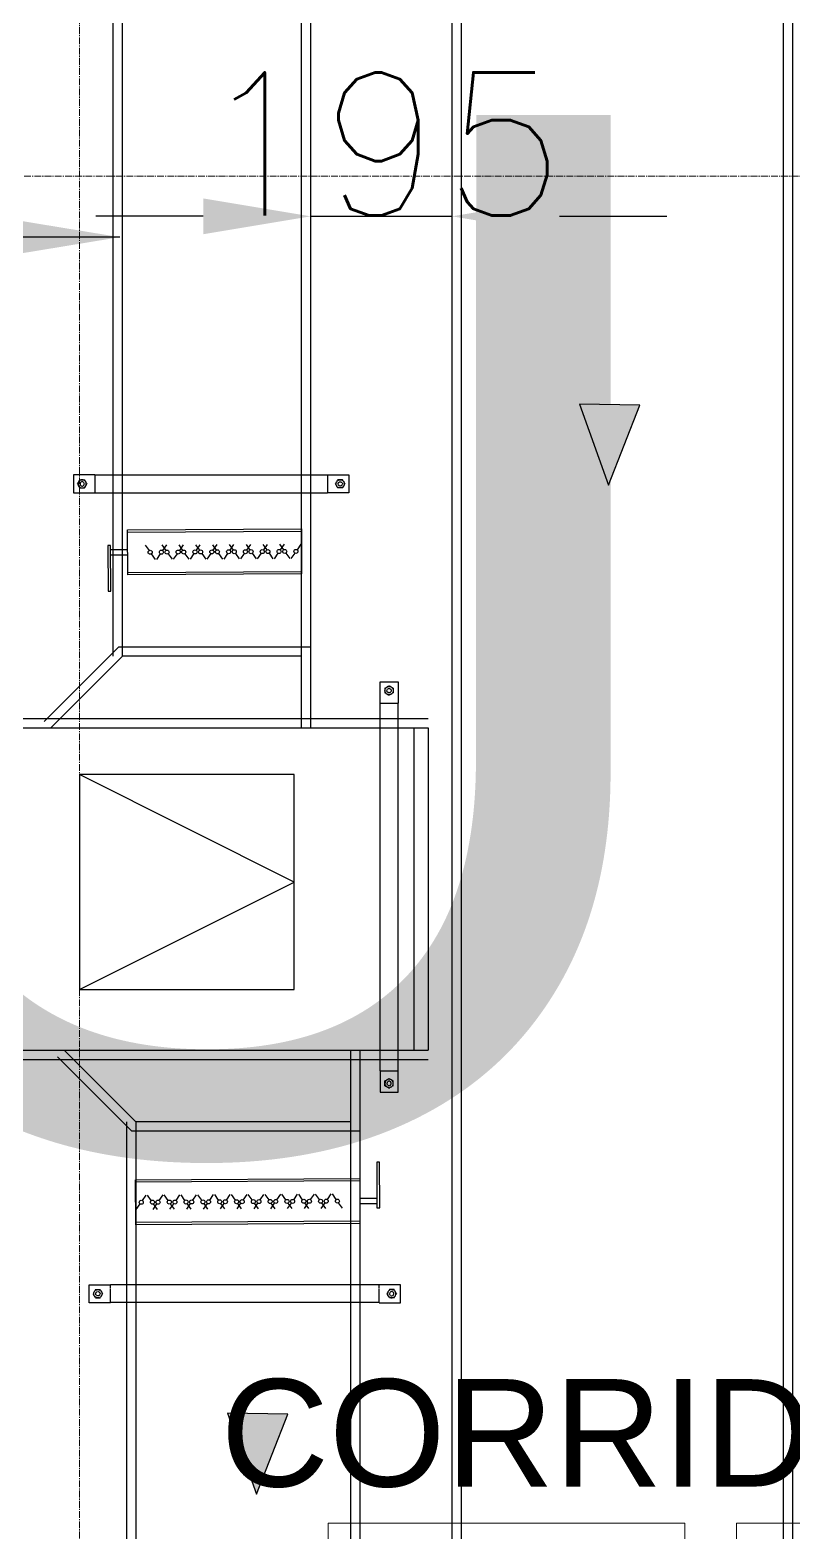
# Model space of a CAD drawing. Header units: millimetres. Extents: x -9226 to 166212, y -13 to 97274.
# Drawn here: x 37881 to 38946, y 55882 to 57979 of the extents above; entities that cross this region are included whole.
import ezdxf
from ezdxf.enums import TextEntityAlignment as Align

# ---------------------------------------------------------------- set-up
doc = ezdxf.new("R2010")
doc.units = ezdxf.units.MM
doc.linetypes.add('23491-A-XR-GRID$0$23288-XR-Unit GRIDS$0$CENTER2', pattern=[28.575, 19.05, -3.175, 3.175, -3.175])
doc.linetypes.add('HIDDEN', pattern=[9.525, 6.35, -3.175])
doc.layers.get('0').update_dxf_attribs({"color": 8})
doc.layers.get('Defpoints').update_dxf_attribs({"color": 8})
for name, color, linetype in [('-EAD', 30, 'Continuous'), ('1.INS', 8, 'Continuous'), ('1.support 2', 7, 'Continuous'), ('23491-XR-AR-2ND FLOOR PLAN$0$23491-XR-AR-2ND FLOOR PLAN$0$23491-XR-AR-TYP-FLOOR$0$A-ELC-DP', 8, 'Continuous'), ('23491-XR-AR-2ND FLOOR PLAN$0$23491-XR-AR-2ND FLOOR PLAN$0$23491-XR-AR-TYP-FLOOR$0$A-ELC-DP @ 2000', 8, 'Continuous'), ('EAD', 30, 'Continuous'), ('ETA-AC-SUPPORT', 25, 'Continuous'), ('FAD', 3, 'Continuous'), ('IZ-AC-VCD', 4, 'Continuous'), ('VCD SHE', 7, 'Continuous')]:
    doc.layers.add(name, color=color, linetype=linetype)
for name, color, linetype, lineweight in [('1.XREF', 8, 'Continuous', 9), ('23491-A-XR-GRID$0$G-ANNO-GRID', 8, '23491-A-XR-GRID$0$23288-XR-Unit GRIDS$0$CENTER2', 0), ('23491-XR-AR-2ND FLOOR PLAN$0$23491-XR-AR-2ND FLOOR PLAN$0$23491-XR-AR-TYP-FLOOR$0$A-Glaz-Sill', 8, 'Continuous', 5), ('23491-XR-AR-2ND FLOOR PLAN$0$A-FLOR-IDEN', 8, 'Continuous', 9), ('23491-XR-AR-2ND FLOOR PLAN$0$A-FLOR-IDEN @ 10', 8, 'Continuous', 9), ('23491-XR-AR-2ND FLOOR PLAN$0$A-FLOR-IDEN @ 100', 8, 'Continuous', 9), ('23491-XR-AR-2ND FLOOR PLAN$0$A-FLOR-IDEN @ 5', 8, 'Continuous', 9), ('23491-XR-AR-2ND FLOOR PLAN$0$A-FLOR-IDEN @ 8', 8, 'Continuous', 9), ('A-ANNO-DIMS', 8, 'Continuous', 9)]:
    doc.layers.add(name, color=color, linetype=linetype, lineweight=lineweight)
doc.styles.add('23491-XR-AR-2ND FLOOR PLAN$0$23491-XR-AR-2ND FLOOR PLAN$0$23491-XR-AR-TYP-FLOOR$0$SDC-TEXT-ARB', font='sdc-arb.shx')
doc.styles.add('23491-XR-AR-2ND FLOOR PLAN$0$SDC-TEXT_4_2', font='arial.ttf')
doc.styles.add('ROMANS', font='isocp.shx', dxfattribs={"width": 0.8})
doc.styles.get("Standard").update_dxf_attribs({"font": 'romans.shx', "height": 200})
doc.dimstyles.new('ISO-25', dxfattribs={"dimtxt": 200, "dimasz": 150, "dimexe": 1.25, "dimexo": 0.625, "dimgap": 1, "dimtad": 1, "dimtoh": 1, "dimdec": 0, "dimrnd": 5, "dimtxsty": 'Standard', "dimcen": 2.5, "dimclrd": 256, "dimclre": 256, "dimclrt": 7, "dimadec": 0, "dimazin": 0, "dimtfac": 1, "dimtdec": 0, "dimtix": 1, "dimtmove": 2, "dimatfit": 3, "dimfxl": 1, "dimarcsym": 1})
doc.dimstyles.new('JSE', dxfattribs={"dimtxt": 50, "dimasz": 150, "dimexe": 0.18, "dimexo": 0.0625, "dimgap": 50, "dimtad": 0, "dimdec": 0, "dimrnd": 5, "dimzin": 0, "dimdsep": 46, "dimtxsty": 'ROMANS', "dimcen": 0.09, "dimclrd": 7, "dimclre": 7, "dimclrt": 7, "dimadec": 0, "dimazin": 0, "dimtfac": 1, "dimtdec": 0, "dimtofl": 0, "dimtmove": 0, "dimatfit": 3, "dimfxl": 1, "dimtolj": 1, "dimtzin": 0, "dimarcsym": 1})

# ---------------------------------------------------------------- blocks, each defined once
blk = doc.blocks.new('*U507')
at = {"color": 8, "linetype": 'ByBlock'}
for points in [[(1.3, 0), (-7, 0), (-7, 4.5), (1.3, 4.5)], [(2.5, 0), (7, 0), (7, 4.5), (2.5, 4.5)]]:
    blk.add_lwpolyline(points, close=True, dxfattribs=at)
at = {"color": 8, "linetype": 'ByBlock', "style": '23491-XR-AR-2ND FLOOR PLAN$0$SDC-TEXT_4_2'}
for tag, p in [('ROOM-NAME-2', (0, 9.95)), ('ROOM-NAME-1', (0, 6.6)), ('ROOM-NO.', (-2.85, 2.2)), ('ROOM-FINISH', (4.75, 2.2))]:
    blk.add_attdef(tag, text='', height=2.5, dxfattribs=at).set_placement(p, align=Align.MIDDLE_CENTER)
blk = doc.blocks.new('*U813')
at = {"layer": '23491-XR-AR-2ND FLOOR PLAN$0$A-FLOR-IDEN @ 10', "color": 8}
ref = blk.add_blockref('*U507', (38717.4, 55624.9), dxfattribs=dict(at, xscale=5.999999999999999, yscale=5.999999999999999, zscale=5.999999999999999))
ref.add_attrib('ROOM-NO.', 'T161', dxfattribs={"layer": '0', "color": 0, "linetype": 'ByBlock', "height": 15, "style": '23491-XR-AR-2ND FLOOR PLAN$0$SDC-TEXT_4_2'}).set_placement((38700.3, 55638.1), align=Align.MIDDLE_CENTER)
ref.add_attrib('ROOM-FINISH', '00', dxfattribs={"layer": '0', "color": 0, "linetype": 'ByBlock', "height": 15, "style": '23491-XR-AR-2ND FLOOR PLAN$0$SDC-TEXT_4_2'}).set_placement((38745.9, 55638.1), align=Align.MIDDLE_CENTER)
ref.add_attrib('ROOM-NAME-1', 'CORRIDOR', dxfattribs={"layer": '0', "color": 0, "linetype": 'ByBlock', "height": 15, "style": '23491-XR-AR-2ND FLOOR PLAN$0$SDC-TEXT_4_2'}).set_placement((38717.4, 55664.5), align=Align.MIDDLE_CENTER)
at = {"layer": '23491-XR-AR-2ND FLOOR PLAN$0$A-FLOR-IDEN @ 100', "color": 8}
ref = blk.add_blockref('*U507', (38717.4, 55624.9), dxfattribs=dict(at, xscale=60, yscale=60, zscale=60))
ref.add_attrib('ROOM-NO.', 'T161', dxfattribs={"layer": '0', "color": 0, "linetype": 'ByBlock', "height": 150, "style": '23491-XR-AR-2ND FLOOR PLAN$0$SDC-TEXT_4_2'}).set_placement((38546.4, 55756.9), align=Align.MIDDLE_CENTER)
ref.add_attrib('ROOM-FINISH', '00', dxfattribs={"layer": '0', "color": 0, "linetype": 'ByBlock', "height": 150, "style": '23491-XR-AR-2ND FLOOR PLAN$0$SDC-TEXT_4_2'}).set_placement((39002.4, 55756.9), align=Align.MIDDLE_CENTER)
ref.add_attrib('ROOM-NAME-1', 'CORRIDOR', dxfattribs={"layer": '0', "color": 0, "linetype": 'ByBlock', "height": 150, "style": '23491-XR-AR-2ND FLOOR PLAN$0$SDC-TEXT_4_2'}).set_placement((38717.4, 56020.9), align=Align.MIDDLE_CENTER)
at = {"layer": '23491-XR-AR-2ND FLOOR PLAN$0$A-FLOR-IDEN @ 5', "color": 8}
ref = blk.add_blockref('*U507', (38717.4, 55624.9), dxfattribs=dict(at, xscale=3, yscale=3, zscale=3))
ref.add_attrib('ROOM-NO.', 'T161', dxfattribs={"layer": '0', "color": 0, "linetype": 'ByBlock', "height": 7.5, "style": '23491-XR-AR-2ND FLOOR PLAN$0$SDC-TEXT_4_2'}).set_placement((38708.9, 55631.5), align=Align.MIDDLE_CENTER)
ref.add_attrib('ROOM-FINISH', '00', dxfattribs={"layer": '0', "color": 0, "linetype": 'ByBlock', "height": 7.5, "style": '23491-XR-AR-2ND FLOOR PLAN$0$SDC-TEXT_4_2'}).set_placement((38731.7, 55631.5), align=Align.MIDDLE_CENTER)
ref.add_attrib('ROOM-NAME-1', 'CORRIDOR', dxfattribs={"layer": '0', "color": 0, "linetype": 'ByBlock', "height": 7.5, "style": '23491-XR-AR-2ND FLOOR PLAN$0$SDC-TEXT_4_2'}).set_placement((38717.4, 55644.7), align=Align.MIDDLE_CENTER)
at = {"layer": '23491-XR-AR-2ND FLOOR PLAN$0$A-FLOR-IDEN @ 8', "color": 8}
ref = blk.add_blockref('*U507', (38717.4, 55624.9), dxfattribs=dict(at, xscale=4.8, yscale=4.8, zscale=4.8))
ref.add_attrib('ROOM-NO.', 'T161', dxfattribs={"layer": '0', "color": 0, "linetype": 'ByBlock', "height": 12, "style": '23491-XR-AR-2ND FLOOR PLAN$0$SDC-TEXT_4_2'}).set_placement((38703.7, 55635.4), align=Align.MIDDLE_CENTER)
ref.add_attrib('ROOM-FINISH', '00', dxfattribs={"layer": '0', "color": 0, "linetype": 'ByBlock', "height": 12, "style": '23491-XR-AR-2ND FLOOR PLAN$0$SDC-TEXT_4_2'}).set_placement((38740.2, 55635.4), align=Align.MIDDLE_CENTER)
ref.add_attrib('ROOM-NAME-1', 'CORRIDOR', dxfattribs={"layer": '0', "color": 0, "linetype": 'ByBlock', "height": 12, "style": '23491-XR-AR-2ND FLOOR PLAN$0$SDC-TEXT_4_2'}).set_placement((38717.4, 55656.5), align=Align.MIDDLE_CENTER)
blk = doc.blocks.new('*U723')
at = {"layer": '23491-XR-AR-2ND FLOOR PLAN$0$23491-XR-AR-2ND FLOOR PLAN$0$23491-XR-AR-TYP-FLOOR$0$A-ELC-DP @ 2000', "color": 8, "lineweight": 25, "insert": (129.2, 99.7), "char_height": 1442.988, "attachment_point": 1, "style": '23491-XR-AR-2ND FLOOR PLAN$0$23491-XR-AR-2ND FLOOR PLAN$0$23491-XR-AR-TYP-FLOOR$0$SDC-TEXT-ARB'}
blk.add_mtext_dynamic_manual_height_columns('{\\fArial|b0|i0|c0|p34;ONU}', width=1442.988, gutter_width=7214.9, heights=[0], dxfattribs=at)
blk = doc.blocks.new('23491-XR-AR-2ND FLOOR PLAN$0$23491-XR-AR-2ND FLOOR PLAN$0$23491-XR-AR-TYP-FLOOR$0$A$C81039be2')
at = {"layer": '23491-XR-AR-2ND FLOOR PLAN$0$23491-XR-AR-2ND FLOOR PLAN$0$23491-XR-AR-TYP-FLOOR$0$A-ELC-DP'}
blk.add_blockref('*U723', (0, 0), dxfattribs=at)
blk = doc.blocks.new('23491-XR-AR-2ND FLOOR PLAN')
at = {"layer": '23491-XR-AR-2ND FLOOR PLAN$0$23491-XR-AR-2ND FLOOR PLAN$0$23491-XR-AR-TYP-FLOOR$0$A-Glaz-Sill', "color": 8, "lineweight": 25, "xscale": -1, "rotation": 359.9773642804463}
blk.add_blockref('23491-XR-AR-2ND FLOOR PLAN$0$23491-XR-AR-2ND FLOOR PLAN$0$23491-XR-AR-TYP-FLOOR$0$A$C81039be2', (42000, 57759.8, 0), dxfattribs=at)
at = {"layer": '23491-XR-AR-2ND FLOOR PLAN$0$A-FLOR-IDEN'}
blk.add_blockref('*U813', (0, 0), dxfattribs=at)
blk = doc.blocks.new('23491-A-XR-GRID')
at = {"layer": '23491-A-XR-GRID$0$G-ANNO-GRID', "color": 8, "ltscale": 0.5}
for p, q in [((37950, 96273.8), (37950, 35003.6)), ((-8075.9, 57775.3, 0), (56827.8, 57775.3, 0))]:
    blk.add_line(p, q, dxfattribs=at)
blk = doc.blocks.new('XREF')
at = {"layer": 'A-ANNO-DIMS', "color": 8}
blk.add_blockref('23491-XR-AR-2ND FLOOR PLAN', (0, 0), dxfattribs=at)
blk.add_blockref('23491-A-XR-GRID', (0, 0))
blk = doc.blocks.new('*U546')
at = {"layer": 'IZ-AC-VCD', "color": 5, "extrusion": (0, 0, -1)}
for p, q in [((41.5, 567.5), (41.5, 516.7)), ((58.5, 516.7), (58.5, 567.5))]:
    blk.add_line(p, q, dxfattribs=at)
at = {"layer": 'IZ-AC-VCD', "color": 5}
for p, q in [((-10, 516.7), (-10, 0)), ((110, 516.7), (110, 0))]:
    blk.add_line(p, q, dxfattribs=at)
for points in [[(29.2, 575.9), (165.1, 575.9), (165.1, 567.5), (29.2, 567.5)], [(-16.7, 0), (116.7, 0), (116.7, 516.7), (-16.7, 516.7)]]:
    blk.add_lwpolyline(points, close=True, dxfattribs=at)
at = {"layer": 'IZ-AC-VCD', "color": 7, "extrusion": (0, 0, -1)}
for points in [[(-28.6, 464.9), (-45.1, 453.4)], [(-54.9, 446.6), (-71.4, 435.1)], [(-28.6, 414.9), (-45.1, 403.4)], [(-28.6, 401.8), (-45.1, 413.2)], [(-54.9, 420.1), (-71.4, 431.5)], [(-28.6, 364.9), (-45.1, 353.4)], [(-28.6, 351.8), (-45.1, 363.2)], [(-54.9, 396.6), (-71.4, 385.1)], [(-54.9, 370.1), (-71.4, 381.5)], [(-28.6, 314.9), (-45.1, 303.4)], [(-28.6, 301.8), (-45.1, 313.2)], [(-54.9, 346.6), (-71.4, 335.1)], [(-54.9, 320.1), (-71.4, 331.5)], [(-54.9, 296.6), (-71.4, 285.1)], [(-54.9, 270.1), (-71.4, 281.5)], [(-28.6, 264.9), (-45.1, 253.4)], [(-28.6, 251.8), (-45.1, 263.2)], [(-54.9, 246.6), (-71.4, 235.1)], [(-54.9, 220.1), (-71.4, 231.5)], [(-28.6, 214.9), (-45.1, 203.4)], [(-28.6, 201.8), (-45.1, 213.2)], [(-54.9, 196.6), (-71.4, 185.1)], [(-54.9, 170.1), (-71.4, 181.5)], [(-28.6, 164.9), (-45.1, 153.4)], [(-28.6, 151.8), (-45.1, 163.2)], [(-54.9, 146.6), (-71.4, 135.1)], [(-28.6, 114.9), (-45.1, 103.4)], [(-28.6, 101.8), (-45.1, 113.2)], [(-54.9, 120.1), (-71.4, 131.5)], [(-54.9, 96.6), (-71.4, 85.1)], [(-28.6, 64.9), (-45.1, 53.4)], [(-28.6, 51.8), (-45.1, 63.2)], [(-54.9, 70.1), (-71.4, 81.5)], [(-54.9, 46.6), (-71.4, 35.1)], [(-28.6, 1.8), (-45.1, 13.2)], [(-54.9, 20.1), (-71.4, 31.5)]]:
    blk.add_lwpolyline(points, dxfattribs=at)
for centre in [(-50, 450), (-50, 416.7), (-50, 400), (-50, 366.7), (-50, 350), (-50, 316.7), (-50, 300), (-50, 266.7), (-50, 250), (-50, 216.7), (-50, 200), (-50, 166.7), (-50, 150), (-50, 116.7), (-50, 100), (-50, 66.7), (-50, 50), (-50, 16.7)]:
    blk.add_circle(centre, 6, dxfattribs=at)
blk = doc.blocks.new('*U313')
at = {"layer": 'IZ-AC-VCD', "color": 5, "extrusion": (0, 0, -1)}
for p, q in [((41.5, 717.5), (41.5, 666.7)), ((58.5, 666.7), (58.5, 717.5))]:
    blk.add_line(p, q, dxfattribs=at)
at = {"layer": 'IZ-AC-VCD', "color": 5}
for p, q in [((-10, 666.7), (-10, 0)), ((110, 666.7), (110, 0))]:
    blk.add_line(p, q, dxfattribs=at)
for points in [[(29.2, 725.9), (165.1, 725.9), (165.1, 717.5), (29.2, 717.5)], [(-16.7, 0), (116.7, 0), (116.7, 666.7), (-16.7, 666.7)]]:
    blk.add_lwpolyline(points, close=True, dxfattribs=at)
at = {"layer": 'IZ-AC-VCD', "color": 7, "extrusion": (0, 0, -1)}
for points in [[(-28.6, 614.9), (-45.1, 603.4)], [(-54.9, 596.6), (-71.4, 585.1)], [(-54.9, 570.1), (-71.4, 581.5)], [(-28.6, 564.9), (-45.1, 553.4)], [(-28.6, 551.8), (-45.1, 563.2)], [(-54.9, 546.6), (-71.4, 535.1)], [(-28.6, 514.9), (-45.1, 503.4)], [(-28.6, 501.8), (-45.1, 513.2)], [(-54.9, 520.1), (-71.4, 531.5)], [(-54.9, 496.6), (-71.4, 485.1)], [(-28.6, 464.9), (-45.1, 453.4)], [(-28.6, 451.8), (-45.1, 463.2)], [(-54.9, 470.1), (-71.4, 481.5)], [(-54.9, 446.6), (-71.4, 435.1)], [(-28.6, 414.9), (-45.1, 403.4)], [(-28.6, 401.8), (-45.1, 413.2)], [(-54.9, 420.1), (-71.4, 431.5)], [(-28.6, 364.9), (-45.1, 353.4)], [(-28.6, 351.8), (-45.1, 363.2)], [(-54.9, 396.6), (-71.4, 385.1)], [(-54.9, 370.1), (-71.4, 381.5)], [(-28.6, 314.9), (-45.1, 303.4)], [(-28.6, 301.8), (-45.1, 313.2)], [(-54.9, 346.6), (-71.4, 335.1)], [(-54.9, 320.1), (-71.4, 331.5)], [(-54.9, 296.6), (-71.4, 285.1)], [(-54.9, 270.1), (-71.4, 281.5)], [(-28.6, 264.9), (-45.1, 253.4)], [(-28.6, 251.8), (-45.1, 263.2)], [(-54.9, 246.6), (-71.4, 235.1)], [(-54.9, 220.1), (-71.4, 231.5)], [(-28.6, 214.9), (-45.1, 203.4)], [(-28.6, 201.8), (-45.1, 213.2)], [(-54.9, 196.6), (-71.4, 185.1)], [(-54.9, 170.1), (-71.4, 181.5)], [(-28.6, 164.9), (-45.1, 153.4)], [(-28.6, 151.8), (-45.1, 163.2)], [(-54.9, 146.6), (-71.4, 135.1)], [(-28.6, 114.9), (-45.1, 103.4)], [(-28.6, 101.8), (-45.1, 113.2)], [(-54.9, 120.1), (-71.4, 131.5)], [(-54.9, 96.6), (-71.4, 85.1)], [(-28.6, 64.9), (-45.1, 53.4)], [(-28.6, 51.8), (-45.1, 63.2)], [(-54.9, 70.1), (-71.4, 81.5)], [(-54.9, 46.6), (-71.4, 35.1)], [(-28.6, 1.8), (-45.1, 13.2)], [(-54.9, 20.1), (-71.4, 31.5)]]:
    blk.add_lwpolyline(points, dxfattribs=at)
for centre in [(-50, 600), (-50, 566.7), (-50, 550), (-50, 516.7), (-50, 500), (-50, 466.7), (-50, 450), (-50, 416.7), (-50, 400), (-50, 366.7), (-50, 350), (-50, 316.7), (-50, 300), (-50, 266.7), (-50, 250), (-50, 216.7), (-50, 200), (-50, 166.7), (-50, 150), (-50, 116.7), (-50, 100), (-50, 66.7), (-50, 50), (-50, 16.7)]:
    blk.add_circle(centre, 6, dxfattribs=at)
blk = doc.blocks.new('HVAC-VOL-SPD-S01-M-01-0400 R-01$0$HVAC-VOL-SPD-S01-M-01-0400 R-01$0$A$C2F9C6816')
blk.add_hatch(color=256).paths.add_polyline_path([(-198.8, -78.6), (-398.8, -153.6), (-198.8, -228.6)])
for p, q in [((-198.8, -78.6), (-398.8, -153.6)), ((-198.8, -228.6), (-198.8, -78.6)), ((-398.8, -153.6), (-198.8, -228.6))]:
    blk.add_line(p, q)
blk = doc.blocks.new('t')
at = {"layer": 'ETA-AC-SUPPORT', "color": 7, "linetype": 'HIDDEN', "ltscale": 0.3, "extrusion": (2.40653e-07, 5.25136e-08, 1)}
for p, q in [((4429.3, -9484.4, 0), (4379.3, -9484.4, 0)), ((4392.9, -9513, 0), (4404.3, -9506.4, 0)), ((4392.9, -9526.2, 0), (4392.9, -9513, 0)), ((4392.9, -9526.2, 0), (4404.3, -9532.9, 0)), ((4415.8, -9513, 0), (4404.3, -9506.4, 0)), ((4415.8, -9526.2, 0), (4404.3, -9532.9, 0)), ((4415.8, -9526.2, 0), (4415.8, -9513, 0))]:
    blk.add_line(p, q, dxfattribs=at)
at = {"layer": 'ETA-AC-SUPPORT', "color": 7, "linetype": 'Continuous', "ltscale": 0.3, "extrusion": (2.40653e-07, 5.25136e-08, 1), "elevation": 0}
blk.add_lwpolyline([(4429.3, -9484.4), (4429.3, -9543.9), (4379.3, -9543.9), (4379.3, -9484.4)], dxfattribs=at)
at = {"layer": 'ETA-AC-SUPPORT', "color": 7, "linetype": 'HIDDEN', "ltscale": 0.3, "extrusion": (2.40653e-07, 5.25136e-08, 1)}
for radius in [11.5, 6]:
    blk.add_circle((4404.3, -9519.6, 0), radius, dxfattribs=at)
blk = doc.blocks.new('*U555')
at = {"layer": 'ETA-AC-SUPPORT', "color": 7, "linetype": 'Continuous', "ltscale": 0.3, "extrusion": (2.40653e-07, 5.25136e-08, 1)}
for p, q in [((4404.3, -9189.6, 0), (4404.3, -9514.1, 0)), ((4429.3, -9189.6, 0), (4429.3, -9514.1, 0))]:
    blk.add_line(p, q, dxfattribs=at)
at = {"color": 7, "linetype": 'Continuous', "xscale": -0.5, "yscale": 0.5, "zscale": 0.5, "rotation": 180}
blk.add_blockref('t', (2214.7, -13931.8, 0), dxfattribs=at)
at = {"color": 7, "linetype": 'Continuous', "xscale": 0.5, "yscale": 0.5, "zscale": 0.5}
blk.add_blockref('t', (2214.7, -4771.9, 0), dxfattribs=at)
blk = doc.blocks.new('*U552')
at = {"layer": 'ETA-AC-SUPPORT', "color": 7, "linetype": 'Continuous', "ltscale": 0.3, "extrusion": (2.40653e-07, 5.25136e-08, 1)}
for p, q in [((4404.3, -9139.7, 0), (4404.3, -9514.1, 0)), ((4429.3, -9139.7, 0), (4429.3, -9514.1, 0))]:
    blk.add_line(p, q, dxfattribs=at)
at = {"color": 7, "linetype": 'Continuous', "xscale": -0.5, "yscale": 0.5, "zscale": 0.5, "rotation": 180}
blk.add_blockref('t', (2214.7, -13881.9, 0), dxfattribs=at)
at = {"color": 7, "linetype": 'Continuous', "xscale": 0.5, "yscale": 0.5, "zscale": 0.5}
blk.add_blockref('t', (2214.7, -4771.9, 0), dxfattribs=at)
blk = doc.blocks.new('*U556')
at = {"layer": 'ETA-AC-SUPPORT', "color": 7, "linetype": 'Continuous', "ltscale": 0.3, "extrusion": (2.40653e-07, 5.25136e-08, 1)}
for p, q in [((4404.3, -9001.8, 0), (4404.3, -9514.1, 0)), ((4429.3, -9001.8, 0), (4429.3, -9514.1, 0))]:
    blk.add_line(p, q, dxfattribs=at)
at = {"color": 7, "linetype": 'Continuous', "xscale": -0.5, "yscale": 0.5, "zscale": 0.5, "rotation": 180}
blk.add_blockref('t', (2214.7, -13744, 0), dxfattribs=at)
at = {"color": 7, "linetype": 'Continuous', "xscale": 0.5, "yscale": 0.5, "zscale": 0.5}
blk.add_blockref('t', (2214.7, -4771.9, 0), dxfattribs=at)
blk = doc.blocks.new('AD-01')
at = {"layer": 'VCD SHE'}
blk.add_lwpolyline([(62669, 57326.1), (62819, 57326.1), (62819, 57476.1), (62669, 57476.1)], close=True, dxfattribs=at)
blk.add_lwpolyline([(62669, 57476.1), (62744, 57326.1), (62819, 57476.1)], dxfattribs=at)
blk = doc.blocks.new('*D358')
at = {"layer": 'Defpoints', "color": 0, "transparency": 16777216}
for p in [(38470.2, 57719.3), (38272.9, 57679.4), (38470.2, 57679.4, 0.1)]:
    blk.add_point(p, dxfattribs=at)
at = {"layer": 'VCD SHE', "lineweight": -2, "transparency": 16777216}
for p, q in [((38122.9, 57719.3), (37972.9, 57719.3)), ((38272.9, 57680), (38272.9, 57720.5)), ((38272.9, 57719.3), (38470.2, 57719.3)), ((38470.2, 57680), (38470.2, 57720.5)), ((38620.2, 57719.3), (38770.2, 57719.3))]:
    blk.add_line(p, q, dxfattribs=at)
at = {"layer": 'VCD SHE', "transparency": 16777216}
for points in [[(38122.9, 57744.3), (38122.9, 57694.3), (38272.9, 57719.3)], [(38620.2, 57744.3), (38620.2, 57694.3), (38470.2, 57719.3)]]:
    blk.add_solid(points, dxfattribs=at)
at = {"layer": 'VCD SHE', "color": 7, "transparency": 16777216, "insert": (38371.5, 57820.3), "char_height": 200, "attachment_point": 5}
blk.add_mtext('195', dxfattribs=at)

msp = doc.modelspace()

# ---------------------------------------------------------------- block references
at = {"layer": '1.XREF'}
msp.add_blockref('XREF', (0, 0), dxfattribs=at)

# ---------------------------------------------------------------- next in the draw order: linework, layer by layer
at = {"layer": '1.INS'}
for points, elevation in [([(38470.2, 55283), (38470.2, 61583.2)], 0.1), ([(38946.2, 55282.9), (38946.2, 61583)], 0.3)]:
    msp.add_lwpolyline(points, dxfattribs=dict(at, elevation=elevation))
for points in [[(37996.9, 57105), (37996.9, 59182)], [(38272.9, 57005), (38272.9, 59182)], [(38272.9, 57005), (38272.9, 57118), (38004.5, 57118), (37900.7, 57014.2)], [(37500, 57018), (38436.7, 57018)], [(38341.6, 56555), (38341.6, 56442), (38023.2, 56442), (37919.4, 56545.8)], [(38341.6, 56555), (38341.6, 50890.1)], [(37500, 56542), (38436.7, 56542)], [(38015.6, 56455), (38015.6, 50890.1)]]:
    msp.add_lwpolyline(points, dxfattribs=at)
at = {"layer": 'EAD'}
for points, elevation in [([(38483.2, 55283), (38483.2, 61583.2)], 0.1), ([(38933.2, 55282.9), (38933.2, 61583)], 0.3)]:
    msp.add_lwpolyline(points, dxfattribs=dict(at, elevation=elevation))
at = {"layer": 'FAD'}
for points in [[(38009.9, 57105), (38009.9, 59182)], [(38259.9, 57005), (38259.9, 59182)], [(38259.9, 57005), (38259.9, 57105), (38009.9, 57105), (37909.9, 57005)], [(37500, 57005), (38436.7, 57005)], [(38416.7, 57005), (38416.7, 56555)], [(38436.7, 57005), (38436.7, 56555)], [(37500, 56555), (38436.7, 56555)], [(38328.6, 56555), (38328.6, 56455), (38028.6, 56455), (37928.6, 56555)], [(38328.6, 56555), (38328.6, 50890.1)], [(38028.6, 56455), (38028.6, 50890.1)]]:
    msp.add_lwpolyline(points, dxfattribs=at)

# ---------------------------------------------------------------- next in the draw order: block references
at = {"layer": '-EAD', "extrusion": (-6.16134e-06, -3.46539e-05, 1), "xscale": 0.5613210269334038, "yscale": 0.5613210269334038, "zscale": 0.5613210269334038, "rotation": 89.10749125398034}
msp.add_blockref('HVAC-VOL-SPD-S01-M-01-0400 R-01$0$HVAC-VOL-SPD-S01-M-01-0400 R-01$0$A$C2F9C6816', (38606, 57569.1, -5.1), dxfattribs=at)
at = {"layer": '1.support 2', "linetype": 'ByBlock', "extrusion": (-3.5195e-05, -4.02055e-07, 1), "xscale": 1.001591528757322, "yscale": 1.001591528757322, "zscale": 1.001591528757322, "rotation": 89.99999999918921}
msp.add_blockref('*U555', (28767.2, 52921.9, -1.4), dxfattribs=at)
at = {"layer": '1.support 2', "linetype": 'ByBlock', "extrusion": (4.02055e-07, -3.5195e-05, 1), "xscale": 1.001591528757322, "yscale": 1.001591528757322, "zscale": 1.001591528757322, "rotation": 180}
msp.add_blockref('*U556', (42806.2, 47510.3, -1.8), dxfattribs=at)
at = {"layer": '1.support 2', "linetype": 'ByBlock', "extrusion": (3.5195e-05, 4.02055e-07, 1), "xscale": 1.001591528757322, "yscale": 1.001591528757322, "zscale": 1.001591528757322, "rotation": 269.9999999991892}
msp.add_blockref('*U552', (47522.6, 60639, 1.5), dxfattribs=at)
at = {"layer": 'FAD', "color": 3, "extrusion": (-6.16134e-06, -3.46539e-05, 1), "xscale": 0.5613210269334026, "yscale": 0.5613210269334026, "zscale": 0.5613210269334026, "rotation": 89.10749125398034}
msp.add_blockref('HVAC-VOL-SPD-S01-M-01-0400 R-01$0$HVAC-VOL-SPD-S01-M-01-0400 R-01$0$A$C2F9C6816', (38114.5, 56160.5, -2.2), dxfattribs=at)
at = {"layer": 'IZ-AC-VCD', "extrusion": (-1.73953e-07, -0.000551811, 1), "xscale": -0.469568423114619, "yscale": 0.4695684231146194, "zscale": 0.4695684231146177, "rotation": 90.32724824288654}
msp.add_blockref('*U546', (38259.9, 57275, -31.5), dxfattribs=at)
at = {"layer": 'IZ-AC-VCD', "extrusion": (1.73953e-07, 0.000551811, 1), "xscale": -0.4695684231146193, "yscale": 0.4695684231146197, "zscale": 0.4695684231146177, "rotation": 270.3272482428865}
msp.add_blockref('*U313', (38028.6, 56319.3, 31.1), dxfattribs=at)
at = {"layer": 'VCD SHE', "xscale": 1.999999999999996, "yscale": 1.999999999999996, "zscale": 1.999999999999996, "rotation": 90}
msp.add_blockref('AD-01', (152902.2, -68698.1, 1387142.1), dxfattribs=at)

# ---------------------------------------------------------------- next in the draw order: dimensions: what is measured, and where the dimension line sits
at = {"layer": 'VCD SHE'}
dim = msp.add_linear_dim(base=(38470.2, 57719.3), p1=(38272.9, 57679.4), p2=(38470.2, 57679.4, 0.1), dimstyle='ISO-25', dxfattribs=at)
dim.commit()
dim.dimension.update_dxf_attribs({"geometry": '*D358', "text_midpoint": (38371.5, 57820.3)})

# ---------------------------------------------------------------- next in the draw order: leaders
at = {"layer": '1.INS'}
msp.add_leader([(38006.3, 57690.2), (30399.9, 57690.2)], dimstyle='JSE', override={"dimgap": 50, "dimtad": 0}, dxfattribs=at)

doc.saveas('drawing.dxf')
